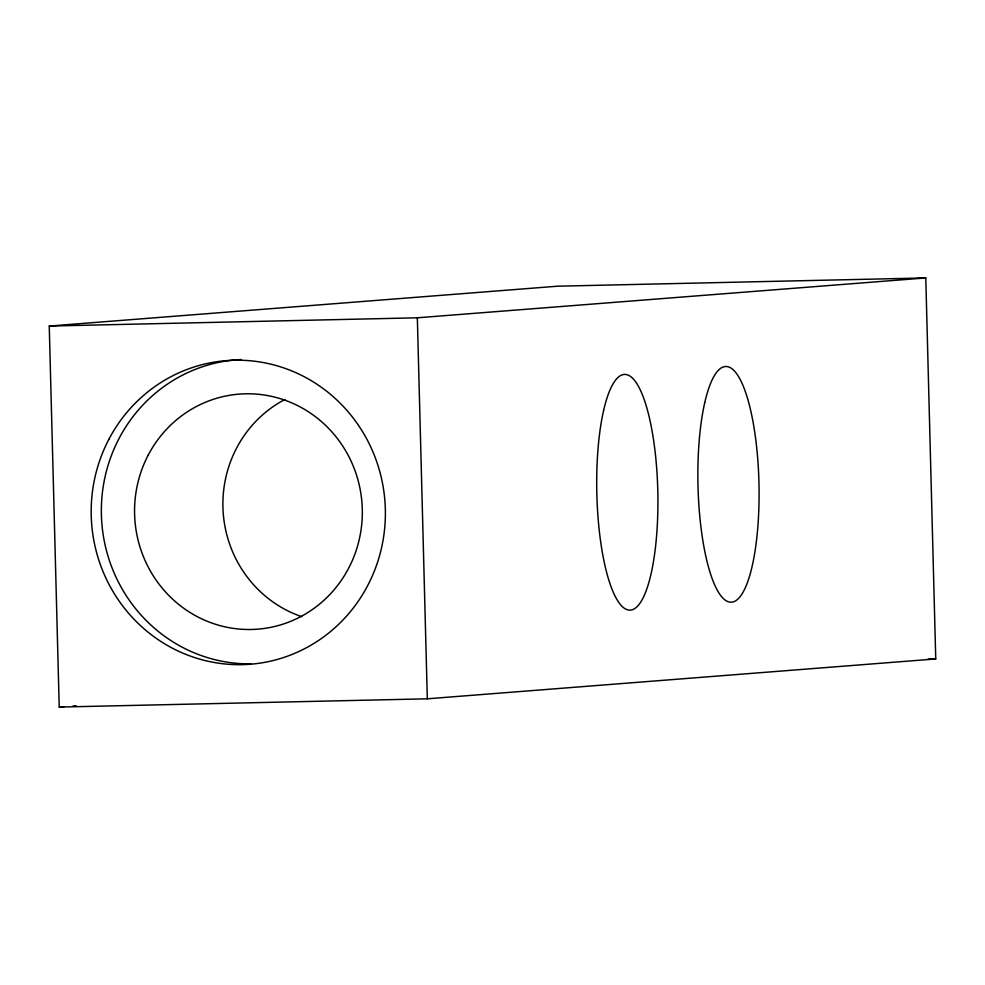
<?xml version="1.0" encoding="UTF-8"?>
<svg xmlns="http://www.w3.org/2000/svg" width="985" height="985" viewBox="0 0 985 985"><rect width="100%" height="100%" fill="white"/><g stroke="black" fill="none" stroke-linecap="round" stroke-linejoin="round"><path stroke-width="1.48" d="M49.25 326.06L557.682 286.192L925.777 277.93L935.75 658.94L427.318 698.808L59.223 707.07L49.25 326.06L417.344 317.798L925.777 277.93M59.223 707.07L63.816 706.701M73.013 705.986L76.067 705.74M928.079 659.113L935.75 658.94M417.344 317.798L427.318 698.808M301.705 616.647A117.892 113.866 85.5 0 1 223.25 513.456A117.892 113.866 85.5 0 1 284.948 399.467M250.904 663.865A152.269 147.073 85.5 0 1 101.418 515.721A152.269 147.073 85.5 0 1 241.399 359.525M704.743 402.668A117.892 30.51 88.7 0 0 723.556 598.745A117.892 30.51 88.7 0 0 757.083 451.499A117.892 30.51 88.7 0 0 704.743 402.668M603.583 410.597A117.892 30.51 88.7 0 0 622.397 606.674A117.892 30.51 88.7 0 0 655.924 459.429A117.892 30.51 88.7 0 0 603.583 410.597M108.941 439.187A152.269 147.073 85.5 0 0 242.273 664.641A152.269 147.073 85.5 0 0 363.637 433.474A152.269 147.073 85.5 0 0 108.941 439.187M148.304 454.935A117.892 113.866 85.5 0 0 251.52 629.477A117.892 113.866 85.5 0 0 345.489 450.502A117.892 113.866 85.5 0 0 148.304 454.935"/></g></svg>
